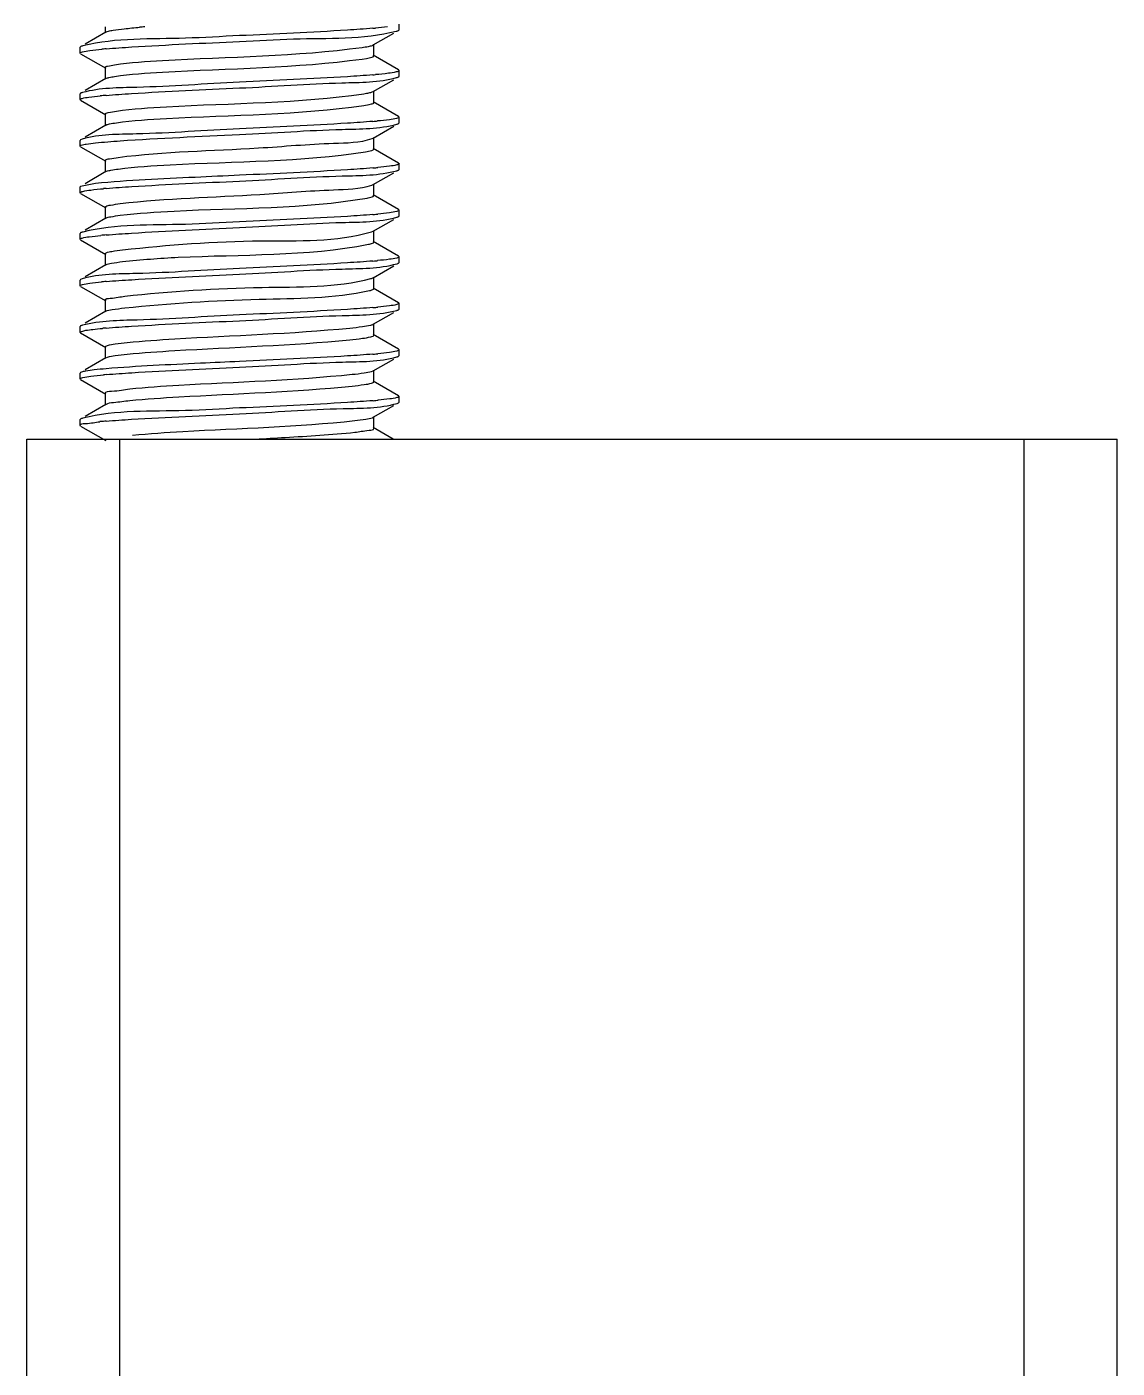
# Model space of a CAD drawing. Extents: x 1247970 to 1725648, y 860327 to 1277876.
# Drawn here: x 1330856.4 to 1331066.7, y 1202882.9 to 1203141.5 of the extents above; entities that cross this region are included whole.
import ezdxf

# ---------------------------------------------------------------- set-up
doc = ezdxf.new("R2010")
doc.units = 0
doc.header["$LTSCALE"] = 1000
doc.header["$MEASUREMENT"] = 0
doc.layers.get('0').update_dxf_attribs({"color": 254})
doc.layers.add('TK', color=4, linetype='Continuous')

# ---------------------------------------------------------------- blocks, each defined once
blk = doc.blocks.new('A$C63786A89')
at = {"linetype": 'Continuous'}
for p, q in [((-2145.34, 10496.72), (-2149.36, 10494.39)), ((-2145.46, 10497.72), (-2145.46, 10496.59)), ((-2093.79, 10494.22), (-2089.85, 10496.49)), ((-2091.03, 10497.72), (-2093.34, 10497.48)), ((-2088.9, 10497.03), (-2088.8, 10497.14)), ((-2088.8, 10497.14), (-2088.8, 10498.26)), ((-2150.23, 10493.89), (-2150.33, 10493.78)), ((-2150.33, 10492.66), (-2150.33, 10493.78)), ((-2093.94, 10494.15), (-2093.79, 10494.22)), ((-2093.67, 10492.1), (-2093.67, 10494.36)), ((-2150.23, 10492.54), (-2150.33, 10492.66)), ((-2150.23, 10492.54), (-2145.34, 10489.73)), ((-2095.96, 10491.5), (-2095.12, 10491.62)), ((-2088.9, 10489.4), (-2093.79, 10492.24)), ((-2145.46, 10489.87), (-2145.46, 10487.61)), ((-2088.9, 10489.4), (-2088.8, 10489.29)), ((-2088.8, 10488.17), (-2088.8, 10489.29)), ((-2145.34, 10487.75), (-2149.36, 10485.42)), ((-2093.79, 10485.25), (-2089.85, 10487.51)), ((-2088.9, 10488.05), (-2088.8, 10488.17)), ((-2150.23, 10484.92), (-2150.33, 10484.8)), ((-2150.33, 10483.68), (-2150.33, 10484.8)), ((-2150.23, 10483.57), (-2150.33, 10483.68)), ((-2150.23, 10483.57), (-2145.34, 10480.76)), ((-2093.98, 10485.17), (-2093.8, 10485.25)), ((-2088.9, 10480.43), (-2093.79, 10483.26)), ((-2093.67, 10483.13), (-2093.67, 10485.38)), ((-2145.46, 10480.9), (-2145.46, 10478.64)), ((-2145.34, 10478.78), (-2149.36, 10476.45)), ((-2093.79, 10476.27), (-2089.85, 10478.54)), ((-2088.9, 10480.43), (-2088.8, 10480.32)), ((-2088.9, 10479.08), (-2088.8, 10479.2)), ((-2088.8, 10479.2), (-2088.8, 10480.32)), ((-2150.23, 10475.94), (-2150.33, 10475.83)), ((-2150.33, 10474.71), (-2150.33, 10475.83)), ((-2149.91, 10476.07), (-2150.23, 10475.94)), ((-2094.01, 10476.18), (-2093.8, 10476.27)), ((-2093.67, 10474.16), (-2093.67, 10476.41)), ((-2150.23, 10474.59), (-2150.33, 10474.71)), ((-2150.23, 10474.59), (-2145.34, 10471.79)), ((-2088.9, 10471.46), (-2093.79, 10474.29)), ((-2145.46, 10471.93), (-2145.43, 10472)), ((-2145.46, 10471.93), (-2145.46, 10469.67)), ((-2088.9, 10471.46), (-2088.8, 10471.34)), ((-2088.8, 10470.22), (-2088.8, 10471.34)), ((-2145.34, 10469.81), (-2149.36, 10467.47)), ((-2145.34, 10469.81), (-2145.21, 10469.87)), ((-2093.79, 10467.3), (-2089.85, 10469.57)), ((-2088.9, 10470.11), (-2088.8, 10470.22)), ((-2150.23, 10466.97), (-2150.33, 10466.86)), ((-2150.33, 10465.74), (-2150.33, 10466.86)), ((-2150.23, 10465.62), (-2150.33, 10465.74)), ((-2147.36, 10467.49), (-2150.23, 10466.97)), ((-2150.23, 10465.62), (-2145.34, 10462.81)), ((-2094.07, 10467.19), (-2093.8, 10467.3)), ((-2088.9, 10462.49), (-2093.79, 10465.32)), ((-2093.67, 10465.18), (-2093.67, 10467.44)), ((-2145.46, 10462.95), (-2145.46, 10460.7)), ((-2145.34, 10460.83), (-2149.36, 10458.5)), ((-2093.79, 10458.33), (-2089.85, 10460.59)), ((-2088.9, 10462.49), (-2088.8, 10462.37)), ((-2088.9, 10461.14), (-2088.8, 10461.25)), ((-2088.8, 10461.25), (-2088.8, 10462.37)), ((-2150.23, 10458), (-2150.33, 10457.88)), ((-2150.33, 10456.76), (-2150.33, 10457.88)), ((-2094.14, 10458.2), (-2093.8, 10458.33)), ((-2093.67, 10456.21), (-2093.67, 10458.47)), ((-2150.23, 10456.65), (-2150.33, 10456.76)), ((-2150.23, 10456.65), (-2145.34, 10453.84)), ((-2088.9, 10453.51), (-2093.79, 10456.35)), ((-2145.46, 10453.98), (-2145.46, 10451.72)), ((-2088.9, 10453.51), (-2088.8, 10453.4)), ((-2088.9, 10452.16), (-2088.8, 10452.28)), ((-2088.8, 10452.28), (-2088.8, 10453.4)), ((-2145.34, 10451.86), (-2149.36, 10449.53)), ((-2093.79, 10449.36), (-2089.85, 10451.62)), ((-2150.23, 10449.03), (-2150.33, 10448.91)), ((-2150.33, 10447.79), (-2150.33, 10448.91)), ((-2150.23, 10447.68), (-2150.33, 10447.79)), ((-2149.91, 10449.15), (-2150.23, 10449.03)), ((-2150.23, 10447.68), (-2145.34, 10444.87)), ((-2088.9, 10444.54), (-2093.79, 10447.37)), ((-2093.67, 10447.24), (-2093.67, 10449.49)), ((-2145.46, 10445.01), (-2145.46, 10442.75)), ((-2088.9, 10444.54), (-2088.8, 10444.42)), ((-2145.34, 10442.89), (-2149.36, 10440.56)), ((-2093.79, 10440.38), (-2089.85, 10442.65)), ((-2088.9, 10443.19), (-2088.8, 10443.31)), ((-2088.8, 10443.31), (-2088.8, 10444.42)), ((-2150.23, 10440.05), (-2150.33, 10439.94)), ((-2150.33, 10438.82), (-2150.33, 10439.94)), ((-2093.67, 10438.26), (-2093.67, 10440.52)), ((-2150.31, 10438.77), (-2150.33, 10438.82)), ((-2150.23, 10438.7), (-2150.31, 10438.77)), ((-2150.23, 10438.7), (-2145.34, 10435.9)), ((-2088.9, 10435.57), (-2093.79, 10438.4)), ((-2145.46, 10436.03), (-2145.46, 10433.78)), ((-2088.9, 10435.57), (-2088.8, 10435.45)), ((-2088.9, 10434.22), (-2088.8, 10434.33)), ((-2088.8, 10434.33), (-2088.8, 10435.45)), ((-2145.34, 10433.91), (-2149.36, 10431.58)), ((-2145.34, 10433.91), (-2145, 10434.05)), ((-2093.79, 10431.41), (-2089.85, 10433.68)), ((-2093.67, 10429.29), (-2093.67, 10431.55)), ((-2150.23, 10431.08), (-2150.33, 10430.97)), ((-2150.33, 10429.85), (-2150.33, 10430.97)), ((-2150.23, 10429.73), (-2150.33, 10429.85)), ((-2150.23, 10429.73), (-2145.34, 10426.92)), ((-2094.11, 10431.28), (-2093.79, 10431.41)), ((-2088.9, 10426.59), (-2093.79, 10429.43)), ((-2145.46, 10427.06), (-2145.46, 10424.8)), ((-2088.9, 10426.59), (-2088.8, 10426.48)), ((-2088.8, 10425.36), (-2088.8, 10426.48)), ((-2145.34, 10424.94), (-2149.36, 10422.61)), ((-2093.79, 10422.44), (-2089.85, 10424.7)), ((-2089.19, 10425.13), (-2088.91, 10425.24)), ((-2088.9, 10425.24), (-2088.8, 10425.36)), ((-2150.23, 10422.11), (-2150.33, 10421.99)), ((-2150.33, 10420.87), (-2150.33, 10421.99)), ((-2093.97, 10422.36), (-2093.79, 10422.44)), ((-2093.67, 10420.32), (-2093.67, 10422.57)), ((-2150.23, 10420.76), (-2150.33, 10420.87)), ((-2150.23, 10420.76), (-2145.34, 10417.95)), ((-2089.97, 10418.24), (-2093.79, 10420.45)), ((-2160.59, 10233.56), (-2160.59, 10418.24)), ((-2160.59, 10418.24), (-1950.37, 10418.24)), ((-2142.64, 10233.56), (-2142.64, 10418.24)), ((-1968.31, 10083.02), (-1968.31, 10418.24)), ((-1950.37, 10083.02), (-1950.37, 10418.24))]:
    blk.add_line(p, q, dxfattribs=at)
for centre, radius, start, end in [((-2121.39, 10286.09), 212.26, 94.4368, 94.7151), ((-2104.11, 10618.82), 121.82, 274.822, 275.0717), ((-2136.55, 10389.23), 104.62, 95.0793, 95.2608), ((-2135.06, 10372.41), 121.51, 94.8251, 95.0772), ((-2104.13, 10610.1), 122.07, 274.8197, 275.0686), ((-2137.13, 10386.68), 98.17, 95.1074, 95.4355), ((-2135.2, 10365.07), 119.87, 94.8402, 95.1088), ((-2104.06, 10600.29), 121.24, 274.8279, 275.0822), ((-2102.51, 10582.86), 103.73, 275.0839, 275.283), ((-2104.03, 10590.99), 120.9, 274.8313, 275.0879), ((-2102.4, 10572.73), 102.58, 275.0892, 275.3132), ((-2135.01, 10344.98), 122.02, 94.8202, 95.0699), ((-2104.04, 10582.12), 121.01, 274.8301, 275.0863), ((-2102.43, 10564.07), 102.89, 275.0877, 275.3051), ((-2136.88, 10357.03), 100.92, 95.096, 95.3578), ((-2135.15, 10337.56), 120.46, 94.8354, 95.0957), ((-2104.05, 10573.28), 121.14, 274.8288, 275.0836), ((-2102.48, 10555.67), 103.46, 275.0852, 275.2899), ((-2136.7, 10346.03), 102.95, 95.0866, 95.305), ((-2135.08, 10327.87), 121.18, 94.8276, 95.0852), ((-2104.04, 10564.19), 121.03, 274.8299, 275.0859), ((-2102.44, 10546.22), 102.99, 275.0873, 275.3025), ((-2135.54, 10324.24), 115.82, 94.8393, 95.1884), ((-2104.03, 10555.13), 120.94, 274.8305, 275.0878), ((-2102.41, 10536.86), 102.59, 275.089, 275.3128), ((-2134.98, 10308.74), 122.37, 94.8165, 95.0642), ((-2104, 10545.87), 120.65, 274.8332, 275.0933), ((-2102.3, 10526.77), 101.47, 275.094, 275.3427), ((-2137.08, 10323.3), 98.75, 95.0637, 95.4617), ((-2135.07, 10300.82), 121.32, 94.8462, 95.069)]:
    blk.add_arc(centre, radius, start, end, dxfattribs=at)
for points, knots in [([(-2145.34, 10496.72), (-2145.19, 10496.81), (-2144.73, 10496.94), (-2144.26, 10497.03), (-2143.97, 10497.07)], [0, 0, 0, 0, 0.370624, 1, 1, 1, 1]), ([(-2143.97, 10497.07), (-2143.26, 10497.19), (-2141.55, 10497.39), (-2139.83, 10497.55), (-2138.84, 10497.63)], [0, 0, 0, 0, 0.418833, 1, 1, 1, 1]), ([(-2093.87, 10497.43), (-2095.5, 10497.29), (-2104.07, 10496.71), (-2112.64, 10496.34), (-2119.57, 10496.02)], [0, 0, 0, 0, 0.191612, 1, 1, 1, 1]), ([(-2119.57, 10494.9), (-2116.1, 10495.06), (-2106.06, 10495.73), (-2095.78, 10495.29), (-2089.36, 10496.87)], [0, 0, 0, 0, 0.344209, 1, 1, 1, 1]), ([(-2089.36, 10496.87), (-2089.27, 10496.89), (-2089.11, 10496.94), (-2088.96, 10496.99), (-2088.91, 10497.03)], [0, 0, 0, 0, 0.589346, 1, 1, 1, 1]), ([(-2149.78, 10494.05), (-2149.87, 10494.02), (-2150.03, 10493.98), (-2150.18, 10493.92), (-2150.23, 10493.89)], [0, 0, 0, 0, 0.589596, 1, 1, 1, 1]), ([(-2119.57, 10496.02), (-2123.04, 10495.86), (-2133.08, 10495.18), (-2143.36, 10495.63), (-2149.78, 10494.05)], [0, 0, 0, 0, 0.344396, 1, 1, 1, 1]), ([(-2145.28, 10493.49), (-2143.64, 10493.62), (-2135.07, 10494.21), (-2126.5, 10494.58), (-2119.57, 10494.9)], [0, 0, 0, 0, 0.191552, 1, 1, 1, 1]), ([(-2143.66, 10490.41), (-2140.6, 10490.87), (-2124.67, 10491.92), (-2108.69, 10492.04), (-2095.96, 10493.75)], [0, 0, 0, 0, 0.194462, 1, 1, 1, 1]), ([(-2095.96, 10493.75), (-2095.54, 10493.81), (-2094.87, 10493.91), (-2094.19, 10494.06), (-2093.94, 10494.15)], [0, 0, 0, 0, 0.614616, 1, 1, 1, 1]), ([(-2150.33, 10492.66), (-2150.33, 10492.71), (-2150.14, 10492.83), (-2149.99, 10492.87), (-2149.87, 10492.9)], [0, 0, 0, 0, 0.315102, 1, 1, 1, 1]), ([(-2149.87, 10492.9), (-2149.41, 10493.03), (-2148.16, 10493.21), (-2146.91, 10493.34), (-2146.14, 10493.41)], [0, 0, 0, 0, 0.380955, 1, 1, 1, 1]), ([(-2143.66, 10488.15), (-2140.6, 10488.61), (-2124.67, 10489.67), (-2108.69, 10489.79), (-2095.96, 10491.5)], [0, 0, 0, 0, 0.194462, 1, 1, 1, 1]), ([(-2095.12, 10491.62), (-2094.76, 10491.68), (-2094.36, 10491.78), (-2093.67, 10491.96), (-2093.67, 10492.1)], [0, 0, 0, 0, 0.717177, 1, 1, 1, 1]), ([(-2145.46, 10489.87), (-2145.46, 10490.05), (-2144.59, 10490.22), (-2144.11, 10490.34), (-2143.66, 10490.41)], [0, 0, 0, 0, 0.278245, 1, 1, 1, 1]), ([(-2093.87, 10488.46), (-2095.51, 10488.32), (-2104.07, 10487.74), (-2112.64, 10487.37), (-2119.57, 10487.05)], [0, 0, 0, 0, 0.191642, 1, 1, 1, 1]), ([(-2089.36, 10489.02), (-2089.86, 10488.89), (-2091.19, 10488.71), (-2092.52, 10488.58), (-2093.34, 10488.5)], [0, 0, 0, 0, 0.38585, 1, 1, 1, 1]), ([(-2088.8, 10489.29), (-2088.81, 10489.22), (-2089.04, 10489.1), (-2089.22, 10489.05), (-2089.36, 10489.02)], [0, 0, 0, 0, 0.308172, 1, 1, 1, 1]), ([(-2119.57, 10487.05), (-2126.17, 10486.74), (-2136.2, 10485.94), (-2146.47, 10485.97), (-2149.87, 10485.05)], [0, 0, 0, 0, 0.652332, 1, 1, 1, 1]), ([(-2145.34, 10487.75), (-2145.16, 10487.86), (-2144.59, 10487.99), (-2144.03, 10488.1), (-2143.66, 10488.15)], [0, 0, 0, 0, 0.362645, 1, 1, 1, 1]), ([(-2145.31, 10484.51), (-2143.68, 10484.65), (-2135.1, 10485.23), (-2126.51, 10485.6), (-2119.57, 10485.93)], [0, 0, 0, 0, 0.191189, 1, 1, 1, 1]), ([(-2119.57, 10485.93), (-2112.99, 10486.23), (-2102.95, 10487.02), (-2092.7, 10487.02), (-2089.29, 10487.92)], [0, 0, 0, 0, 0.651259, 1, 1, 1, 1]), ([(-2089.29, 10487.92), (-2089.21, 10487.94), (-2089.08, 10487.97), (-2088.95, 10488.03), (-2088.91, 10488.05)], [0, 0, 0, 0, 0.582042, 1, 1, 1, 1]), ([(-2150.33, 10483.68), (-2150.33, 10483.74), (-2150.16, 10483.85), (-2150.02, 10483.89), (-2149.91, 10483.92)], [0, 0, 0, 0, 0.320245, 1, 1, 1, 1]), ([(-2149.87, 10485.05), (-2149.94, 10485.03), (-2150.07, 10484.99), (-2150.19, 10484.94), (-2150.23, 10484.92)], [0, 0, 0, 0, 0.58046, 1, 1, 1, 1]), ([(-2149.91, 10483.92), (-2149.49, 10484.04), (-2148.32, 10484.21), (-2147.16, 10484.34), (-2146.43, 10484.41)], [0, 0, 0, 0, 0.379668, 1, 1, 1, 1]), ([(-2143.32, 10481.48), (-2140.12, 10481.93), (-2124.2, 10483.01), (-2108.19, 10483), (-2095.61, 10484.83)], [0, 0, 0, 0, 0.202638, 1, 1, 1, 1]), ([(-2095.61, 10484.83), (-2095.28, 10484.88), (-2094.73, 10484.97), (-2094.18, 10485.09), (-2093.98, 10485.17)], [0, 0, 0, 0, 0.602116, 1, 1, 1, 1]), ([(-2145.46, 10480.9), (-2145.46, 10481.1), (-2144.41, 10481.26), (-2143.86, 10481.41), (-2143.32, 10481.48)], [0, 0, 0, 0, 0.274983, 1, 1, 1, 1]), ([(-2143.32, 10479.23), (-2140.12, 10479.67), (-2124.2, 10480.75), (-2108.19, 10480.74), (-2095.61, 10482.57)], [0, 0, 0, 0, 0.202638, 1, 1, 1, 1]), ([(-2095.61, 10482.57), (-2095.12, 10482.64), (-2094.62, 10482.77), (-2093.67, 10482.94), (-2093.67, 10483.13)], [0, 0, 0, 0, 0.723202, 1, 1, 1, 1]), ([(-2119.57, 10478.07), (-2126.2, 10477.77), (-2136.24, 10476.93), (-2146.55, 10477.02), (-2149.91, 10476.07)], [0, 0, 0, 0, 0.654756, 1, 1, 1, 1]), ([(-2145.34, 10478.78), (-2145.13, 10478.9), (-2144.44, 10479.05), (-2143.77, 10479.16), (-2143.32, 10479.23)], [0, 0, 0, 0, 0.355765, 1, 1, 1, 1]), ([(-2093.85, 10479.49), (-2095.49, 10479.35), (-2104.06, 10478.77), (-2112.63, 10478.39), (-2119.57, 10478.07)], [0, 0, 0, 0, 0.191489, 1, 1, 1, 1]), ([(-2119.57, 10476.95), (-2112.97, 10477.26), (-2102.94, 10478.05), (-2092.67, 10478.04), (-2089.27, 10478.95)], [0, 0, 0, 0, 0.652059, 1, 1, 1, 1]), ([(-2089.29, 10480.06), (-2089.74, 10479.94), (-2090.97, 10479.77), (-2092.2, 10479.64), (-2092.96, 10479.57)], [0, 0, 0, 0, 0.38343, 1, 1, 1, 1]), ([(-2088.8, 10480.32), (-2088.8, 10480.26), (-2089, 10480.14), (-2089.16, 10480.1), (-2089.29, 10480.06)], [0, 0, 0, 0, 0.313629, 1, 1, 1, 1]), ([(-2089.27, 10478.95), (-2089.2, 10478.97), (-2089.07, 10479), (-2088.95, 10479.05), (-2088.91, 10479.08)], [0, 0, 0, 0, 0.580271, 1, 1, 1, 1]), ([(-2147.36, 10475.34), (-2145.78, 10475.51), (-2136.52, 10476.21), (-2127.25, 10476.6), (-2119.57, 10476.95)], [0, 0, 0, 0, 0.171814, 1, 1, 1, 1]), ([(-2142.96, 10472.56), (-2134.01, 10473.71), (-2120.05, 10473.85), (-2103.87, 10475.34), (-2096.38, 10475.37), (-2094.01, 10476.18)], [0, 0, 0, 0, 0.551696, 0.847338, 1, 1, 1, 1]), ([(-2150.33, 10474.71), (-2150.33, 10474.74), (-2150.26, 10474.83), (-2150.17, 10474.86), (-2150.11, 10474.88)], [0, 0, 0, 0, 0.352112, 1, 1, 1, 1]), ([(-2150.11, 10474.88), (-2149.79, 10475), (-2148.87, 10475.16), (-2147.95, 10475.28), (-2147.36, 10475.34)], [0, 0, 0, 0, 0.365812, 1, 1, 1, 1]), ([(-2142.96, 10470.3), (-2139.63, 10470.73), (-2123.73, 10471.83), (-2107.71, 10471.68), (-2095.29, 10473.65)], [0, 0, 0, 0, 0.210845, 1, 1, 1, 1]), ([(-2095.29, 10473.65), (-2094.88, 10473.71), (-2094.45, 10473.82), (-2093.68, 10474), (-2093.67, 10474.16)], [0, 0, 0, 0, 0.71948, 1, 1, 1, 1]), ([(-2145.43, 10472), (-2145.24, 10472.19), (-2144.32, 10472.32), (-2143.53, 10472.48), (-2142.96, 10472.56)], [0, 0, 0, 0, 0.319592, 1, 1, 1, 1]), ([(-2145.21, 10469.87), (-2144.94, 10469.98), (-2144.18, 10470.13), (-2143.43, 10470.24), (-2142.96, 10470.3)], [0, 0, 0, 0, 0.380123, 1, 1, 1, 1]), ([(-2093.84, 10470.51), (-2095.48, 10470.38), (-2104.05, 10469.79), (-2112.63, 10469.42), (-2119.57, 10469.1)], [0, 0, 0, 0, 0.191424, 1, 1, 1, 1]), ([(-2089.27, 10471.09), (-2089.72, 10470.97), (-2090.94, 10470.8), (-2092.15, 10470.67), (-2092.91, 10470.6)], [0, 0, 0, 0, 0.382464, 1, 1, 1, 1]), ([(-2088.8, 10471.34), (-2088.8, 10471.29), (-2088.99, 10471.17), (-2089.15, 10471.13), (-2089.27, 10471.09)], [0, 0, 0, 0, 0.315083, 1, 1, 1, 1]), ([(-2119.57, 10469.1), (-2122.42, 10468.97), (-2131.69, 10468.51), (-2140.97, 10468.18), (-2147.36, 10467.49)], [0, 0, 0, 0, 0.307757, 1, 1, 1, 1]), ([(-2145.26, 10466.57), (-2143.63, 10466.71), (-2135.07, 10467.29), (-2126.5, 10467.66), (-2119.57, 10467.98)], [0, 0, 0, 0, 0.191629, 1, 1, 1, 1]), ([(-2119.57, 10467.98), (-2112.98, 10468.29), (-2102.94, 10469.08), (-2092.68, 10469.06), (-2089.27, 10469.97)], [0, 0, 0, 0, 0.651953, 1, 1, 1, 1]), ([(-2089.27, 10469.97), (-2089.2, 10469.99), (-2089.07, 10470.03), (-2088.95, 10470.08), (-2088.91, 10470.11)], [0, 0, 0, 0, 0.580524, 1, 1, 1, 1]), ([(-2150.33, 10465.74), (-2150.33, 10465.8), (-2150.11, 10465.93), (-2149.93, 10465.97), (-2149.8, 10466)], [0, 0, 0, 0, 0.309885, 1, 1, 1, 1]), ([(-2149.8, 10466), (-2149.29, 10466.13), (-2147.96, 10466.31), (-2146.62, 10466.45), (-2145.79, 10466.52)], [0, 0, 0, 0, 0.384403, 1, 1, 1, 1]), ([(-2142.57, 10463.63), (-2133.64, 10464.71), (-2119.84, 10464.93), (-2103.78, 10466.33), (-2096.43, 10466.43), (-2094.07, 10467.19)], [0, 0, 0, 0, 0.554494, 0.846846, 1, 1, 1, 1]), ([(-2095, 10464.72), (-2094.66, 10464.78), (-2094.29, 10464.87), (-2093.68, 10465.05), (-2093.68, 10465.18)], [0, 0, 0, 0, 0.714741, 1, 1, 1, 1]), ([(-2145.46, 10462.95), (-2145.46, 10462.97), (-2145.43, 10463.03), (-2145.39, 10463.06), (-2145.36, 10463.08)], [0, 0, 0, 0, 0.410025, 1, 1, 1, 1]), ([(-2145.36, 10463.08), (-2145.09, 10463.25), (-2144.12, 10463.41), (-2143.19, 10463.56), (-2142.57, 10463.63)], [0, 0, 0, 0, 0.338667, 1, 1, 1, 1]), ([(-2142.57, 10461.38), (-2139.11, 10461.79), (-2123.25, 10462.91), (-2107.23, 10462.59), (-2095, 10464.72)], [0, 0, 0, 0, 0.219031, 1, 1, 1, 1]), ([(-2119.57, 10460.13), (-2123.05, 10459.97), (-2133.09, 10459.28), (-2143.38, 10459.76), (-2149.8, 10458.15)], [0, 0, 0, 0, 0.344738, 1, 1, 1, 1]), ([(-2145.34, 10460.83), (-2145.06, 10461), (-2144.1, 10461.16), (-2143.18, 10461.3), (-2142.57, 10461.38)], [0, 0, 0, 0, 0.344515, 1, 1, 1, 1]), ([(-2093.85, 10461.54), (-2095.48, 10461.4), (-2104.05, 10460.82), (-2112.63, 10460.45), (-2119.57, 10460.13)], [0, 0, 0, 0, 0.191441, 1, 1, 1, 1]), ([(-2119.57, 10459.01), (-2112.98, 10459.31), (-2102.94, 10460.11), (-2092.68, 10460.09), (-2089.27, 10461)], [0, 0, 0, 0, 0.651898, 1, 1, 1, 1]), ([(-2089.27, 10462.12), (-2089.73, 10462), (-2090.95, 10461.82), (-2092.16, 10461.69), (-2092.92, 10461.62)], [0, 0, 0, 0, 0.382537, 1, 1, 1, 1]), ([(-2088.8, 10462.37), (-2088.8, 10462.31), (-2089, 10462.19), (-2089.15, 10462.15), (-2089.27, 10462.12)], [0, 0, 0, 0, 0.314868, 1, 1, 1, 1]), ([(-2089.27, 10461), (-2089.2, 10461.02), (-2089.07, 10461.06), (-2088.95, 10461.11), (-2088.91, 10461.14)], [0, 0, 0, 0, 0.580609, 1, 1, 1, 1]), ([(-2149.8, 10458.15), (-2149.88, 10458.13), (-2150.03, 10458.09), (-2150.18, 10458.03), (-2150.23, 10458)], [0, 0, 0, 0, 0.588508, 1, 1, 1, 1]), ([(-2149.91, 10457), (-2149.47, 10457.13), (-2148.26, 10457.3), (-2147.06, 10457.43), (-2146.31, 10457.5)], [0, 0, 0, 0, 0.378408, 1, 1, 1, 1]), ([(-2145.3, 10457.59), (-2143.66, 10457.73), (-2135.09, 10458.31), (-2126.51, 10458.69), (-2119.57, 10459.01)], [0, 0, 0, 0, 0.191342, 1, 1, 1, 1]), ([(-2142.15, 10454.71), (-2133.27, 10455.71), (-2117.37, 10456.92), (-2100.96, 10456.19), (-2094.14, 10458.2)], [0, 0, 0, 0, 0.556562, 1, 1, 1, 1]), ([(-2150.33, 10456.76), (-2150.33, 10456.82), (-2150.16, 10456.93), (-2150.02, 10456.97), (-2149.91, 10457)], [0, 0, 0, 0, 0.319409, 1, 1, 1, 1]), ([(-2142.15, 10452.45), (-2138.57, 10452.86), (-2122.77, 10454), (-2106.75, 10453.46), (-2094.73, 10455.8)], [0, 0, 0, 0, 0.227287, 1, 1, 1, 1]), ([(-2094.73, 10455.8), (-2094.47, 10455.85), (-2094.16, 10455.92), (-2093.68, 10456.1), (-2093.68, 10456.21)], [0, 0, 0, 0, 0.708572, 1, 1, 1, 1]), ([(-2145.46, 10453.98), (-2145.46, 10454.01), (-2145.4, 10454.09), (-2145.32, 10454.13), (-2145.27, 10454.15)], [0, 0, 0, 0, 0.372209, 1, 1, 1, 1]), ([(-2145.34, 10451.86), (-2145.02, 10452.04), (-2143.92, 10452.21), (-2142.86, 10452.37), (-2142.15, 10452.45)], [0, 0, 0, 0, 0.339858, 1, 1, 1, 1]), ([(-2145.27, 10454.15), (-2144.93, 10454.31), (-2143.87, 10454.49), (-2142.83, 10454.63), (-2142.15, 10454.71)], [0, 0, 0, 0, 0.355738, 1, 1, 1, 1]), ([(-2093.85, 10452.57), (-2095.49, 10452.43), (-2104.05, 10451.85), (-2112.63, 10451.48), (-2119.57, 10451.15)], [0, 0, 0, 0, 0.191475, 1, 1, 1, 1]), ([(-2089.27, 10453.15), (-2089.73, 10453.03), (-2090.96, 10452.85), (-2092.18, 10452.72), (-2092.95, 10452.65)], [0, 0, 0, 0, 0.382338, 1, 1, 1, 1]), ([(-2088.8, 10453.4), (-2088.8, 10453.34), (-2089, 10453.22), (-2089.15, 10453.18), (-2089.27, 10453.15)], [0, 0, 0, 0, 0.314659, 1, 1, 1, 1]), ([(-2119.57, 10451.15), (-2126.2, 10450.85), (-2136.24, 10450.01), (-2146.54, 10450.1), (-2149.91, 10449.15)], [0, 0, 0, 0, 0.654601, 1, 1, 1, 1]), ([(-2145.28, 10448.62), (-2143.64, 10448.76), (-2135.08, 10449.34), (-2126.5, 10449.71), (-2119.57, 10450.03)], [0, 0, 0, 0, 0.191448, 1, 1, 1, 1]), ([(-2119.57, 10450.03), (-2112.98, 10450.34), (-2102.94, 10451.13), (-2092.68, 10451.12), (-2089.27, 10452.03)], [0, 0, 0, 0, 0.651841, 1, 1, 1, 1]), ([(-2089.27, 10452.03), (-2089.2, 10452.05), (-2089.07, 10452.08), (-2088.95, 10452.14), (-2088.91, 10452.16)], [0, 0, 0, 0, 0.580771, 1, 1, 1, 1]), ([(-2150.33, 10447.79), (-2150.33, 10447.85), (-2150.13, 10447.97), (-2149.97, 10448.01), (-2149.84, 10448.05)], [0, 0, 0, 0, 0.313039, 1, 1, 1, 1]), ([(-2149.84, 10448.05), (-2149.39, 10448.17), (-2148.18, 10448.34), (-2146.96, 10448.47), (-2146.22, 10448.54)], [0, 0, 0, 0, 0.384427, 1, 1, 1, 1]), ([(-2141.7, 10445.79), (-2132.91, 10446.72), (-2117.16, 10447.86), (-2101.02, 10447.38), (-2094.23, 10449.2)], [0, 0, 0, 0, 0.55753, 1, 1, 1, 1]), ([(-2094.5, 10446.88), (-2094.29, 10446.92), (-2094.04, 10446.98), (-2093.68, 10447.15), (-2093.68, 10447.24)], [0, 0, 0, 0, 0.700379, 1, 1, 1, 1]), ([(-2094.23, 10449.2), (-2094.15, 10449.22), (-2094, 10449.26), (-2093.85, 10449.32), (-2093.8, 10449.36)], [0, 0, 0, 0, 0.580451, 1, 1, 1, 1]), ([(-2145.46, 10445.01), (-2145.46, 10445.35), (-2143.53, 10445.4), (-2142.64, 10445.69), (-2141.7, 10445.79)], [0, 0, 0, 0, 0.267639, 1, 1, 1, 1]), ([(-2141.7, 10443.53), (-2133.1, 10444.44), (-2117.39, 10445.43), (-2101.45, 10445.34), (-2094.5, 10446.88)], [0, 0, 0, 0, 0.548638, 1, 1, 1, 1]), ([(-2119.57, 10442.18), (-2126.15, 10441.88), (-2136.18, 10441.1), (-2146.43, 10441.09), (-2149.84, 10440.19)], [0, 0, 0, 0, 0.651012, 1, 1, 1, 1]), ([(-2145.34, 10442.89), (-2144.99, 10443.1), (-2143.72, 10443.26), (-2142.52, 10443.44), (-2141.7, 10443.53)], [0, 0, 0, 0, 0.335747, 1, 1, 1, 1]), ([(-2093.85, 10443.6), (-2095.49, 10443.46), (-2104.05, 10442.88), (-2112.63, 10442.5), (-2119.57, 10442.18)], [0, 0, 0, 0, 0.191446, 1, 1, 1, 1]), ([(-2119.57, 10441.06), (-2112.97, 10441.37), (-2102.94, 10442.17), (-2092.67, 10442.14), (-2089.27, 10443.06)], [0, 0, 0, 0, 0.652257, 1, 1, 1, 1]), ([(-2089.27, 10444.17), (-2089.73, 10444.05), (-2090.95, 10443.88), (-2092.17, 10443.75), (-2092.92, 10443.68)], [0, 0, 0, 0, 0.382701, 1, 1, 1, 1]), ([(-2088.8, 10444.42), (-2088.8, 10444.37), (-2089, 10444.25), (-2089.15, 10444.21), (-2089.27, 10444.17)], [0, 0, 0, 0, 0.314646, 1, 1, 1, 1]), ([(-2089.27, 10443.06), (-2089.19, 10443.08), (-2089.07, 10443.11), (-2088.95, 10443.16), (-2088.91, 10443.19)], [0, 0, 0, 0, 0.579865, 1, 1, 1, 1]), ([(-2149.84, 10440.19), (-2149.92, 10440.17), (-2150.05, 10440.13), (-2150.18, 10440.08), (-2150.23, 10440.05)], [0, 0, 0, 0, 0.583581, 1, 1, 1, 1]), ([(-2149.2, 10439.21), (-2148.75, 10439.28), (-2147.69, 10439.42), (-2146.63, 10439.53), (-2146.01, 10439.58)], [0, 0, 0, 0, 0.424456, 1, 1, 1, 1]), ([(-2145.31, 10439.65), (-2143.67, 10439.79), (-2135.1, 10440.37), (-2126.51, 10440.74), (-2119.57, 10441.06)], [0, 0, 0, 0, 0.191232, 1, 1, 1, 1]), ([(-2141.23, 10436.86), (-2138.18, 10437.17), (-2123.88, 10438.14), (-2109.54, 10438.57), (-2098.33, 10439.65)], [0, 0, 0, 0, 0.214221, 1, 1, 1, 1]), ([(-2098.33, 10439.65), (-2097.51, 10439.73), (-2096.16, 10439.88), (-2094.81, 10440.08), (-2094.29, 10440.21)], [0, 0, 0, 0, 0.608917, 1, 1, 1, 1]), ([(-2094.29, 10440.21), (-2094.19, 10440.23), (-2094.02, 10440.28), (-2093.86, 10440.35), (-2093.8, 10440.38)], [0, 0, 0, 0, 0.585978, 1, 1, 1, 1]), ([(-2150.33, 10438.82), (-2150.33, 10438.93), (-2149.8, 10439.08), (-2149.49, 10439.16), (-2149.2, 10439.21)], [0, 0, 0, 0, 0.283714, 1, 1, 1, 1]), ([(-2145, 10436.3), (-2144.53, 10436.44), (-2143.27, 10436.64), (-2142.01, 10436.78), (-2141.23, 10436.86)], [0, 0, 0, 0, 0.383426, 1, 1, 1, 1]), ([(-2141.23, 10434.61), (-2138.18, 10434.91), (-2123.88, 10435.88), (-2109.54, 10436.31), (-2098.33, 10437.39)], [0, 0, 0, 0, 0.214221, 1, 1, 1, 1]), ([(-2098.33, 10437.39), (-2097.51, 10437.47), (-2096.16, 10437.62), (-2094.81, 10437.82), (-2094.29, 10437.95)], [0, 0, 0, 0, 0.608917, 1, 1, 1, 1]), ([(-2094.29, 10437.95), (-2094.13, 10437.99), (-2093.93, 10438.04), (-2093.68, 10438.19), (-2093.68, 10438.26)], [0, 0, 0, 0, 0.689292, 1, 1, 1, 1]), ([(-2145.46, 10436.03), (-2145.46, 10436.09), (-2145.28, 10436.22), (-2145.12, 10436.27), (-2145, 10436.3)], [0, 0, 0, 0, 0.323151, 1, 1, 1, 1]), ([(-2145, 10434.05), (-2144.53, 10434.18), (-2143.27, 10434.38), (-2142.01, 10434.53), (-2141.23, 10434.61)], [0, 0, 0, 0, 0.383426, 1, 1, 1, 1]), ([(-2093.85, 10434.62), (-2095.48, 10434.48), (-2104.05, 10433.9), (-2112.63, 10433.53), (-2119.57, 10433.21)], [0, 0, 0, 0, 0.191423, 1, 1, 1, 1]), ([(-2119.57, 10432.09), (-2112.96, 10432.4), (-2102.92, 10433.21), (-2092.64, 10433.16), (-2089.25, 10434.09)], [0, 0, 0, 0, 0.653138, 1, 1, 1, 1]), ([(-2089.27, 10435.2), (-2089.72, 10435.08), (-2090.94, 10434.91), (-2092.15, 10434.78), (-2092.91, 10434.71)], [0, 0, 0, 0, 0.382124, 1, 1, 1, 1]), ([(-2088.8, 10435.45), (-2088.8, 10435.4), (-2088.99, 10435.28), (-2089.15, 10435.24), (-2089.27, 10435.2)], [0, 0, 0, 0, 0.315394, 1, 1, 1, 1]), ([(-2089.25, 10434.09), (-2089.18, 10434.11), (-2089.06, 10434.14), (-2088.95, 10434.19), (-2088.91, 10434.22)], [0, 0, 0, 0, 0.577911, 1, 1, 1, 1]), ([(-2145.31, 10431.79), (-2146.07, 10431.73), (-2147.37, 10431.61), (-2148.67, 10431.45), (-2149.2, 10431.35)], [0, 0, 0, 0, 0.582927, 1, 1, 1, 1]), ([(-2119.57, 10433.21), (-2122.08, 10433.09), (-2130.67, 10432.68), (-2139.25, 10432.31), (-2145.31, 10431.79)], [0, 0, 0, 0, 0.29289, 1, 1, 1, 1]), ([(-2145.26, 10430.68), (-2143.62, 10430.82), (-2135.06, 10431.4), (-2126.49, 10431.77), (-2119.57, 10432.09)], [0, 0, 0, 0, 0.191694, 1, 1, 1, 1]), ([(-2150.33, 10429.85), (-2150.33, 10429.91), (-2150.11, 10430.04), (-2149.93, 10430.08), (-2149.8, 10430.11)], [0, 0, 0, 0, 0.309901, 1, 1, 1, 1]), ([(-2149.2, 10431.35), (-2149.42, 10431.32), (-2149.77, 10431.25), (-2150.12, 10431.15), (-2150.23, 10431.08)], [0, 0, 0, 0, 0.625524, 1, 1, 1, 1]), ([(-2149.8, 10430.11), (-2149.3, 10430.24), (-2147.95, 10430.42), (-2146.61, 10430.56), (-2145.78, 10430.63)], [0, 0, 0, 0, 0.384128, 1, 1, 1, 1]), ([(-2140.74, 10427.94), (-2137.59, 10428.24), (-2123.29, 10429.2), (-2108.95, 10429.6), (-2097.84, 10430.73)], [0, 0, 0, 0, 0.220805, 1, 1, 1, 1]), ([(-2097.84, 10430.73), (-2097.07, 10430.8), (-2095.82, 10430.95), (-2094.57, 10431.15), (-2094.11, 10431.28)], [0, 0, 0, 0, 0.619405, 1, 1, 1, 1]), ([(-2097.84, 10428.47), (-2097.07, 10428.55), (-2095.82, 10428.7), (-2094.57, 10428.89), (-2094.11, 10429.03)], [0, 0, 0, 0, 0.619405, 1, 1, 1, 1]), ([(-2094.11, 10429.03), (-2094, 10429.06), (-2093.85, 10429.11), (-2093.68, 10429.23), (-2093.68, 10429.29)], [0, 0, 0, 0, 0.674053, 1, 1, 1, 1]), ([(-2145.46, 10427.06), (-2145.46, 10427.49), (-2143.01, 10427.45), (-2141.91, 10427.82), (-2140.74, 10427.94)], [0, 0, 0, 0, 0.266298, 1, 1, 1, 1]), ([(-2140.74, 10425.68), (-2137.59, 10425.98), (-2123.29, 10426.94), (-2108.95, 10427.34), (-2097.84, 10428.47)], [0, 0, 0, 0, 0.220805, 1, 1, 1, 1]), ([(-2088.8, 10426.48), (-2088.8, 10426.42), (-2088.98, 10426.31), (-2089.14, 10426.27), (-2089.25, 10426.24)], [0, 0, 0, 0, 0.317029, 1, 1, 1, 1]), ([(-2119.57, 10424.24), (-2123.05, 10424.07), (-2133.09, 10423.39), (-2143.38, 10423.87), (-2149.8, 10422.26)], [0, 0, 0, 0, 0.3448, 1, 1, 1, 1]), ([(-2145.34, 10424.94), (-2144.9, 10425.2), (-2143.29, 10425.36), (-2141.78, 10425.58), (-2140.74, 10425.68)], [0, 0, 0, 0, 0.329003, 1, 1, 1, 1]), ([(-2093.84, 10425.65), (-2095.48, 10425.51), (-2104.05, 10424.93), (-2112.63, 10424.56), (-2119.57, 10424.24)], [0, 0, 0, 0, 0.191359, 1, 1, 1, 1]), ([(-2119.57, 10423.12), (-2112.92, 10423.43), (-2102.88, 10424.28), (-2092.54, 10424.15), (-2089.19, 10425.13)], [0, 0, 0, 0, 0.656108, 1, 1, 1, 1]), ([(-2089.25, 10426.24), (-2089.7, 10426.11), (-2090.9, 10425.94), (-2092.11, 10425.81), (-2092.86, 10425.74)], [0, 0, 0, 0, 0.381022, 1, 1, 1, 1]), ([(-2150.33, 10420.87), (-2150.33, 10421.22), (-2148.33, 10421.21), (-2147.44, 10421.5), (-2146.48, 10421.6)], [0, 0, 0, 0, 0.264462, 1, 1, 1, 1]), ([(-2149.8, 10422.26), (-2149.89, 10422.24), (-2150.03, 10422.2), (-2150.18, 10422.14), (-2150.23, 10422.11)], [0, 0, 0, 0, 0.588314, 1, 1, 1, 1]), ([(-2145.32, 10421.7), (-2143.69, 10421.84), (-2135.11, 10422.42), (-2126.52, 10422.79), (-2119.57, 10423.12)], [0, 0, 0, 0, 0.191135, 1, 1, 1, 1]), ([(-2140.22, 10419.01), (-2136.98, 10419.31), (-2122.7, 10420.26), (-2108.37, 10420.62), (-2097.37, 10421.8)], [0, 0, 0, 0, 0.227431, 1, 1, 1, 1]), ([(-2097.37, 10421.8), (-2096.65, 10421.88), (-2095.51, 10422.03), (-2094.37, 10422.21), (-2093.97, 10422.36)], [0, 0, 0, 0, 0.631678, 1, 1, 1, 1]), ([(-2116.53, 10418.24), (-2114.62, 10418.35), (-2108.23, 10418.72), (-2101.84, 10419.07), (-2097.37, 10419.55)], [0, 0, 0, 0, 0.299092, 1, 1, 1, 1]), ([(-2097.37, 10419.55), (-2096.45, 10419.64), (-2095.57, 10419.92), (-2093.67, 10419.98), (-2093.68, 10420.32)], [0, 0, 0, 0, 0.732237, 1, 1, 1, 1])]:
    blk.add_open_spline(points, degree=3, knots=knots, dxfattribs=at)

msp = doc.modelspace()

# ---------------------------------------------------------------- block references
at = {"layer": 'TK'}
msp.add_blockref('A$C63786A89', (1333017.03, 1192643.73, -355), dxfattribs=at)

doc.saveas('drawing.dxf')
